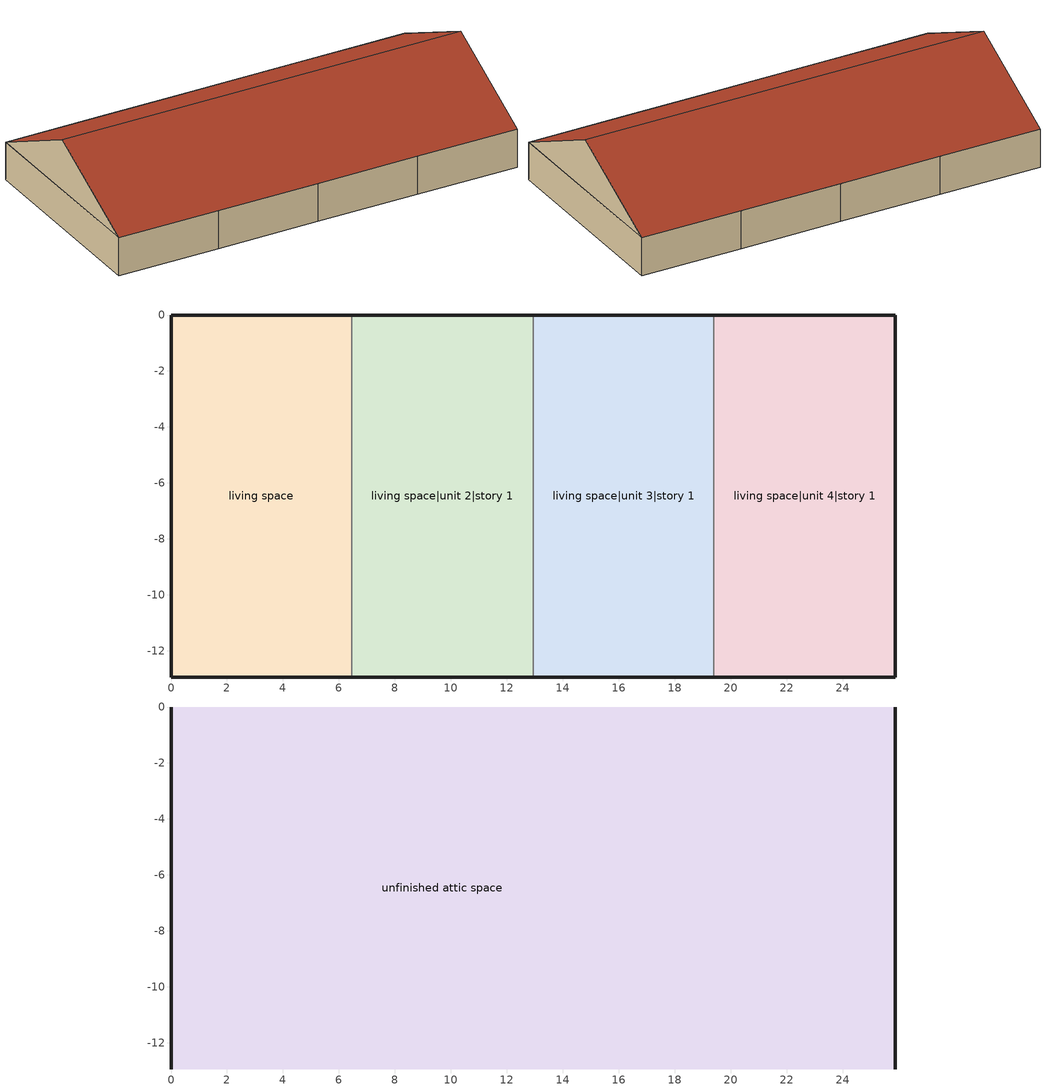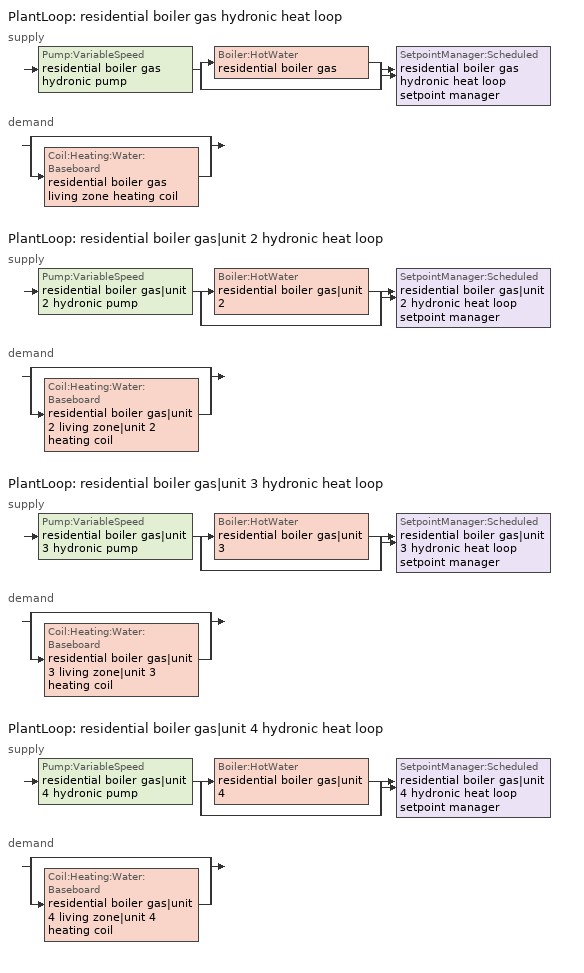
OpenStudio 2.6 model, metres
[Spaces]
living space
 floor foundation: 0,-12.93 0,0 6.47,0 6.47,-12.93 z0
 wall outside: 6.47,0 0,0 0,-12.93 6.47,-12.93 z0:2.44
 wall to living space|unit 2|story 1: 6.47,-12.93 6.47,0 z0:2.44
living space|unit 2|story 1
 floor foundation: 6.47,-12.93 6.47,0 12.93,0 12.93,-12.93 z0
 wall outside: 12.93,0 6.47,0 / 6.47,-12.93 12.93,-12.93 z0:2.44
 wall to living space|unit 3|story 1: 12.93,-12.93 12.93,0 z0:2.44
living space|unit 3|story 1
 floor foundation: 12.93,-12.93 12.93,0 19.4,0 19.4,-12.93 z0
 wall outside: 19.4,0 12.93,0 / 12.93,-12.93 19.4,-12.93 z0:2.44
 wall to living space|unit 4|story 1: 19.4,-12.93 19.4,0 z0:2.44
living space|unit 4|story 1
 floor foundation: 19.4,-12.93 19.4,0 25.86,0 25.86,-12.93 z0
 wall outside: 19.4,-12.93 25.86,-12.93 25.86,0 19.4,0 z0:2.44
unfinished attic space
 floor to living space: 6.47,0 6.47,-12.93 0,-12.93 0,0 z2.44
 floor to living space|unit 3|story 1: 19.4,0 19.4,-12.93 12.93,-12.93 12.93,0 z2.44
 floor to living space|unit 4|story 1: 25.86,0 25.86,-12.93 19.4,-12.93 19.4,0 z2.44
 floor to living space|unit 2|story 1: 12.93,0 12.93,-12.93 6.47,-12.93 6.47,0 z2.44
 wall outside: 0,-6.47,5.67 0,0,2.44 0,-12.93,2.44; 25.86,-6.47,5.67 25.86,-12.93,2.44 25.86,0,2.44
 roof outside: 0,-6.47,5.67 25.86,-6.47,5.67 25.86,0,2.44 0,0,2.44; 25.86,-6.47,5.67 0,-6.47,5.67 0,-12.93,2.44 25.86,-12.93,2.44
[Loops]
PlantLoop 'residential boiler gas hydronic heat loop'
 supply: Pump:VariableSpeed 'residential boiler gas hydronic pump' > split
  | Boiler:HotWater 'residential boiler gas'
  | bypass
  join > SetpointManager:Scheduled 'residential boiler gas hydronic heat loop setpoint manager'
 demand: split
  | bypass
  | Coil:Heating:Water:Baseboard 'residential boiler gas living zone heating coil'
PlantLoop 'residential boiler gas|unit 2 hydronic heat loop'
 supply: Pump:VariableSpeed 'residential boiler gas|unit 2 hydronic pump' > split
  | Boiler:HotWater 'residential boiler gas|unit 2'
  | bypass
  join > SetpointManager:Scheduled 'residential boiler gas|unit 2 hydronic heat loop setpoint manager'
 demand: split
  | bypass
  | Coil:Heating:Water:Baseboard 'residential boiler gas|unit 2 living zone|unit 2 heating coil'
PlantLoop 'residential boiler gas|unit 3 hydronic heat loop'
 supply: Pump:VariableSpeed 'residential boiler gas|unit 3 hydronic pump' > split
  | Boiler:HotWater 'residential boiler gas|unit 3'
  | bypass
  join > SetpointManager:Scheduled 'residential boiler gas|unit 3 hydronic heat loop setpoint manager'
 demand: split
  | bypass
  | Coil:Heating:Water:Baseboard 'residential boiler gas|unit 3 living zone|unit 3 heating coil'
PlantLoop 'residential boiler gas|unit 4 hydronic heat loop'
 supply: Pump:VariableSpeed 'residential boiler gas|unit 4 hydronic pump' > split
  | Boiler:HotWater 'residential boiler gas|unit 4'
  | bypass
  join > SetpointManager:Scheduled 'residential boiler gas|unit 4 hydronic heat loop setpoint manager'
 demand: split
  | bypass
  | Coil:Heating:Water:Baseboard 'residential boiler gas|unit 4 living zone|unit 4 heating coil'
[Building]
Building 1: North Axis {deg}=0; Standards Number of Stories=1; Standards Number of Above Ground Stories=1; Standards Building Type=singlefamilyattached; Standards Number of Living Units=4
[Site]
Denver Intl Ap_CO_USA: Latitude {deg}=39.83; Longitude {deg}=-104.65; Time Zone {hr}=-7; Elevation {m}=1650
[ClimateZones]
Climate Zone Institution Name 2=Building America; Climate Zone Document Year 2=0; Climate Zone Value 2=Cold
[Site:WaterMainsTemperature]
Calculation Method=Correlation; Annual Average Outdoor Air Temperature {C}=10.8753; Maximum Difference In Monthly Average Outdoor Air Temperatures {deltaC}=23.1524
[Site:GroundTemperature:Deep]
10.8753, 10.8753, 10.8753, 10.8753, 10.8753, 10.8753, 10.8753, 10.8753, 10.8753, 10.8753, 10.8753, 10.8753
[ThermalZone] Use Ideal Air Loads=No
Name | Thermostat
living zone | living zone temperature setpoint
living zone|unit 2 | living zone|unit 2 temperature setpoint
living zone|unit 3 | living zone|unit 3 temperature setpoint
living zone|unit 4 | living zone|unit 4 temperature setpoint
unfinished attic zone
[Sizing:Zone] Zone Cooling Design Supply Air Temperature Input Method=SupplyAirTemperature; Zone Cooling Design Supply Air Temperature {C}=14; Zone Cooling Design Supply Air Temperature Difference {deltaC}=11.11; Zone Heating Design Supply Air Temperature Input Method=SupplyAirTemperature; Zone Heating Design Supply Air Temperature {C}=40; Zone Heating Design Supply Air Temperature Difference {deltaC}=11.11; Zone Cooling Design Supply Air Humidity Ratio {kg-H2O/kg-air}=0.0085; Zone Heating Design Supply Air Humidity Ratio {kg-H2O/kg-air}=0.008; Cooling Design Air Flow Method=DesignDay; Heating Design Air Flow Method=DesignDay; Account for Dedicated Outdoor Air System=No; Dedicated Outdoor Air System Control Strategy=NeutralSupplyAir; Dedicated Outdoor Air Low Setpoint Temperature for Design {C}=autosize; Dedicated Outdoor Air High Setpoint Temperature for Design {C}=autosize
living zone; living zone|unit 2; living zone|unit 3; living zone|unit 4; unfinished attic zone
[Zone equipment]
living zone: residential boiler gas living zone convective water
living zone|unit 2: residential boiler gas|unit 2 living zone|unit 2 convective water
living zone|unit 3: residential boiler gas|unit 3 living zone|unit 3 convective water
living zone|unit 4: residential boiler gas|unit 4 living zone|unit 4 convective water
[Space]
Name | Space Type | Thermal Zone | Building Unit
living space | Space Type 1 | living zone | unit 1
living space|unit 2|story 1 | Space Type 1 | living zone|unit 2 | unit 2
living space|unit 3|story 1 | Space Type 1 | living zone|unit 3 | unit 3
living space|unit 4|story 1 | Space Type 1 | living zone|unit 4 | unit 4
unfinished attic space | Space Type 2 | unfinished attic zone
[SpaceType]
Name | Standards Space Type
Space Type 1 | living
Space Type 2 | unfinished attic
[BuildingUnit] Building Unit Type=Residential
unit 1; unit 2; unit 3; unit 4
[PlantLoop] Fluid Type=Water; Glycol Concentration=0; Maximum Loop Temperature {C}=100; Minimum Loop Temperature {C}=0; Minimum Loop Flow Rate {m3/s}=0; Plant Loop Volume {m3}=Autocalculate; Load Distribution Scheme=Optimal
residential boiler gas hydronic heat loop; residential boiler gas|unit 2 hydronic heat loop; residential boiler gas|unit 3 hydronic heat loop; residential boiler gas|unit 4 hydronic heat loop
[Sizing:Plant] Loop Type=Heating; Design Loop Exit Temperature {C}=82.2222; Loop Design Temperature Difference {deltaC}=11.1111; Sizing Option=NonCoincident; Zone Timesteps in Averaging Window=1; Coincident Sizing Factor Mode=None
residential boiler gas hydronic heat loop; residential boiler gas|unit 2 hydronic heat loop; residential boiler gas|unit 3 hydronic heat loop; residential boiler gas|unit 4 hydronic heat loop
[Pump:VariableSpeed] Rated Pump Head {Pa}=20000; Motor Efficiency=0.9; Fraction of Motor Inefficiencies to Fluid Stream=0; Coefficient 1 of the Part Load Performance Curve=0; Coefficient 2 of the Part Load Performance Curve=1; Coefficient 3 of the Part Load Performance Curve=0; Coefficient 4 of the Part Load Performance Curve=0; Pump Control Type=Intermittent; Skin Loss Radiative Fraction=0.5; Design Power Sizing Method=PowerPerFlowPerPressure; Design Electric Power per Unit Flow Rate {W/(m3/s)}=348701.1; Design Shaft Power per Unit Flow Rate per Unit Head {W-s/m3-Pa}=1.28205; Design Minimum Flow Rate Fraction=0
residential boiler gas hydronic pump; residential boiler gas|unit 2 hydronic pump; residential boiler gas|unit 3 hydronic pump; residential boiler gas|unit 4 hydronic pump
[Boiler:HotWater] Fuel Type=NaturalGas; Nominal Thermal Efficiency=0.8; Efficiency Curve Temperature Evaluation Variable=LeavingBoiler; Design Water Outlet Temperature {C}=82.2222; Minimum Part Load Ratio=0.99; Maximum Part Load Ratio=1; Optimum Part Load Ratio=1; Water Outlet Upper Temperature Limit {C}=99.9; Boiler Flow Mode=ConstantFlow; Parasitic Electric Load {W}=76; Sizing Factor=1
Name | Normalized Boiler Efficiency Curve
residential boiler gas | NonCondensingBoilerEff
residential boiler gas|unit 2 | NonCondensingBoilerEff 1
residential boiler gas|unit 3 | NonCondensingBoilerEff 2
residential boiler gas|unit 4 | NonCondensingBoilerEff 3
[SetpointManager:Scheduled] Control Variable=Temperature
Name | Schedule
residential boiler gas hydronic heat loop setpoint manager | residential boiler gas hydronic heat supply setpoint
residential boiler gas|unit 2 hydronic heat loop setpoint manager | residential boiler gas|unit 2 hydronic heat supply setpoint
residential boiler gas|unit 3 hydronic heat loop setpoint manager | residential boiler gas|unit 3 hydronic heat supply setpoint
residential boiler gas|unit 4 hydronic heat loop setpoint manager | residential boiler gas|unit 4 hydronic heat supply setpoint
[Coil:Heating:Water:Baseboard] Heating Design Capacity Method=HeatingDesignCapacity; Heating Design Capacity {W}=autosize; Heating Design Capacity Per Floor Area {W/m2}=0; Fraction of Autosized Heating Design Capacity=0.8; Convergence Tolerance=0.001
residential boiler gas living zone heating coil; residential boiler gas|unit 2 living zone|unit 2 heating coil; residential boiler gas|unit 3 living zone|unit 3 heating coil; residential boiler gas|unit 4 living zone|unit 4 heating coil
[ZoneHVAC:Baseboard:Convective:Water] Availability Schedule=residential heating season
Name | Heating Coil
residential boiler gas living zone convective water | residential boiler gas living zone heating coil
residential boiler gas|unit 2 living zone|unit 2 convective water | residential boiler gas|unit 2 living zone|unit 2 heating coil
residential boiler gas|unit 3 living zone|unit 3 convective water | residential boiler gas|unit 3 living zone|unit 3 heating coil
residential boiler gas|unit 4 living zone|unit 4 convective water | residential boiler gas|unit 4 living zone|unit 4 heating coil
[ThermostatSetpoint:DualSetpoint] Heating Setpoint Temperature Schedule=residential heating setpoint; Cooling Setpoint Temperature Schedule=residential cooling setpoint
living zone|unit 3 temperature setpoint; living zone|unit 2 temperature setpoint; living zone temperature setpoint; living zone|unit 4 temperature setpoint
[Curve:Bicubic] Coefficient1 Constant=1.11172; Coefficient2 x=0.0786141; Coefficient3 x**2=-0.400426; Coefficient4 y=0; Coefficient5 y**2=-0.000156783; Coefficient6 x*y=0.0093846; Coefficient7 x**3=0.234258; Coefficient8 y**3=1.32927e-06; Coefficient9 x**2*y=-0.0044467; Coefficient10 x*y**2=-1.22498e-05; Minimum Value of x=0.1; Maximum Value of x=1; Minimum Value of y=20; Maximum Value of y=80
NonCondensingBoilerEff; NonCondensingBoilerEff 1; NonCondensingBoilerEff 2; NonCondensingBoilerEff 3
[Schedule:Constant] Value=82.2222
residential boiler gas hydronic heat supply setpoint; residential boiler gas|unit 2 hydronic heat supply setpoint; residential boiler gas|unit 3 hydronic heat supply setpoint; residential boiler gas|unit 4 hydronic heat supply setpoint
[Schedule:Ruleset]
Name | Default Day Schedule | Summer Design Day Schedule | Winter Design Day Schedule
residential heating season | Schedule Day 9
residential heating setpoint | Schedule Day 4 | residential heating setpoint summer design | residential heating setpoint winter design
residential cooling setpoint | Schedule Day 5 | residential cooling setpoint summer design | residential cooling setpoint winter design
[Schedule:Day]
Schedule Day 9; Schedule Day 4; Schedule Day 5: 24, 0, 0
residential heating season allday1; residential heating season allday2; residential heating season allday3; residential heating season allday4; residential heating season allday5; residential heating season allday6; residential heating season allday7; residential heating season allday8; residential heating season allday9; residential heating season allday10; residential heating season allday11; residential heating season allday12: 24, 0, 1
residential heating setpoint allday1; residential heating setpoint allday2; residential heating setpoint allday3; residential heating setpoint allday4; residential heating setpoint allday5; residential heating setpoint allday6; residential heating setpoint allday7; residential heating setpoint allday8; residential heating setpoint allday9; residential heating setpoint allday10; residential heating setpoint allday11; residential heating setpoint allday12: 24, 0, 21.6667
residential heating setpoint winter design; residential cooling setpoint winter design: 24, 0, 21.1111
residential heating setpoint summer design; residential cooling setpoint summer design: 24, 0, 23.8889
residential cooling setpoint allday1; residential cooling setpoint allday2; residential cooling setpoint allday3; residential cooling setpoint allday4; residential cooling setpoint allday5; residential cooling setpoint allday6; residential cooling setpoint allday7; residential cooling setpoint allday8; residential cooling setpoint allday9; residential cooling setpoint allday10; residential cooling setpoint allday11; residential cooling setpoint allday12: 24, 0, 24.4444
[Schedule:Rule] Apply Sunday=Yes; Apply Monday=Yes; Apply Tuesday=Yes; Apply Wednesday=Yes; Apply Thursday=Yes; Apply Friday=Yes; Apply Saturday=Yes; Date Specification Type=DateRange; Start Day=1
Name | Schedule Ruleset | Rule Order | Day Schedule | Start Month | End Month | End Day
residential heating season allday ruleset1 | residential heating season | 11 | residential heating season allday1 | 1 | 1 | 31
residential heating season allday ruleset2 | residential heating season | 10 | residential heating season allday2 | 2 | 2 | 28
residential heating season allday ruleset3 | residential heating season | 9 | residential heating season allday3 | 3 | 3 | 31
residential heating season allday ruleset4 | residential heating season | 8 | residential heating season allday4 | 4 | 4 | 30
residential heating season allday ruleset5 | residential heating season | 7 | residential heating season allday5 | 5 | 5 | 31
residential heating season allday ruleset6 | residential heating season | 6 | residential heating season allday6 | 6 | 6 | 30
residential heating season allday ruleset7 | residential heating season | 5 | residential heating season allday7 | 7 | 7 | 31
residential heating season allday ruleset8 | residential heating season | 4 | residential heating season allday8 | 8 | 8 | 31
residential heating season allday ruleset9 | residential heating season | 3 | residential heating season allday9 | 9 | 9 | 30
residential heating season allday ruleset10 | residential heating season | 2 | residential heating season allday10 | 10 | 10 | 31
residential heating season allday ruleset11 | residential heating season | 1 | residential heating season allday11 | 11 | 11 | 30
residential heating season allday ruleset12 | residential heating season | 0 | residential heating season allday12 | 12 | 12 | 31
residential heating setpoint allday ruleset1 | residential heating setpoint | 11 | residential heating setpoint allday1 | 1 | 1 | 31
residential heating setpoint allday ruleset2 | residential heating setpoint | 10 | residential heating setpoint allday2 | 2 | 2 | 28
residential heating setpoint allday ruleset3 | residential heating setpoint | 9 | residential heating setpoint allday3 | 3 | 3 | 31
residential heating setpoint allday ruleset4 | residential heating setpoint | 8 | residential heating setpoint allday4 | 4 | 4 | 30
residential heating setpoint allday ruleset5 | residential heating setpoint | 7 | residential heating setpoint allday5 | 5 | 5 | 31
residential heating setpoint allday ruleset6 | residential heating setpoint | 6 | residential heating setpoint allday6 | 6 | 6 | 30
residential heating setpoint allday ruleset7 | residential heating setpoint | 5 | residential heating setpoint allday7 | 7 | 7 | 31
residential heating setpoint allday ruleset8 | residential heating setpoint | 4 | residential heating setpoint allday8 | 8 | 8 | 31
residential heating setpoint allday ruleset9 | residential heating setpoint | 3 | residential heating setpoint allday9 | 9 | 9 | 30
residential heating setpoint allday ruleset10 | residential heating setpoint | 2 | residential heating setpoint allday10 | 10 | 10 | 31
residential heating setpoint allday ruleset11 | residential heating setpoint | 1 | residential heating setpoint allday11 | 11 | 11 | 30
residential heating setpoint allday ruleset12 | residential heating setpoint | 0 | residential heating setpoint allday12 | 12 | 12 | 31
residential cooling setpoint allday ruleset1 | residential cooling setpoint | 11 | residential cooling setpoint allday1 | 1 | 1 | 31
residential cooling setpoint allday ruleset2 | residential cooling setpoint | 10 | residential cooling setpoint allday2 | 2 | 2 | 28
residential cooling setpoint allday ruleset3 | residential cooling setpoint | 9 | residential cooling setpoint allday3 | 3 | 3 | 31
residential cooling setpoint allday ruleset4 | residential cooling setpoint | 8 | residential cooling setpoint allday4 | 4 | 4 | 30
residential cooling setpoint allday ruleset5 | residential cooling setpoint | 7 | residential cooling setpoint allday5 | 5 | 5 | 31
residential cooling setpoint allday ruleset6 | residential cooling setpoint | 6 | residential cooling setpoint allday6 | 6 | 6 | 30
residential cooling setpoint allday ruleset7 | residential cooling setpoint | 5 | residential cooling setpoint allday7 | 7 | 7 | 31
residential cooling setpoint allday ruleset8 | residential cooling setpoint | 4 | residential cooling setpoint allday8 | 8 | 8 | 31
residential cooling setpoint allday ruleset9 | residential cooling setpoint | 3 | residential cooling setpoint allday9 | 9 | 9 | 30
residential cooling setpoint allday ruleset10 | residential cooling setpoint | 2 | residential cooling setpoint allday10 | 10 | 10 | 31
residential cooling setpoint allday ruleset11 | residential cooling setpoint | 1 | residential cooling setpoint allday11 | 11 | 11 | 30
residential cooling setpoint allday ruleset12 | residential cooling setpoint | 0 | residential cooling setpoint allday12 | 12 | 12 | 31
